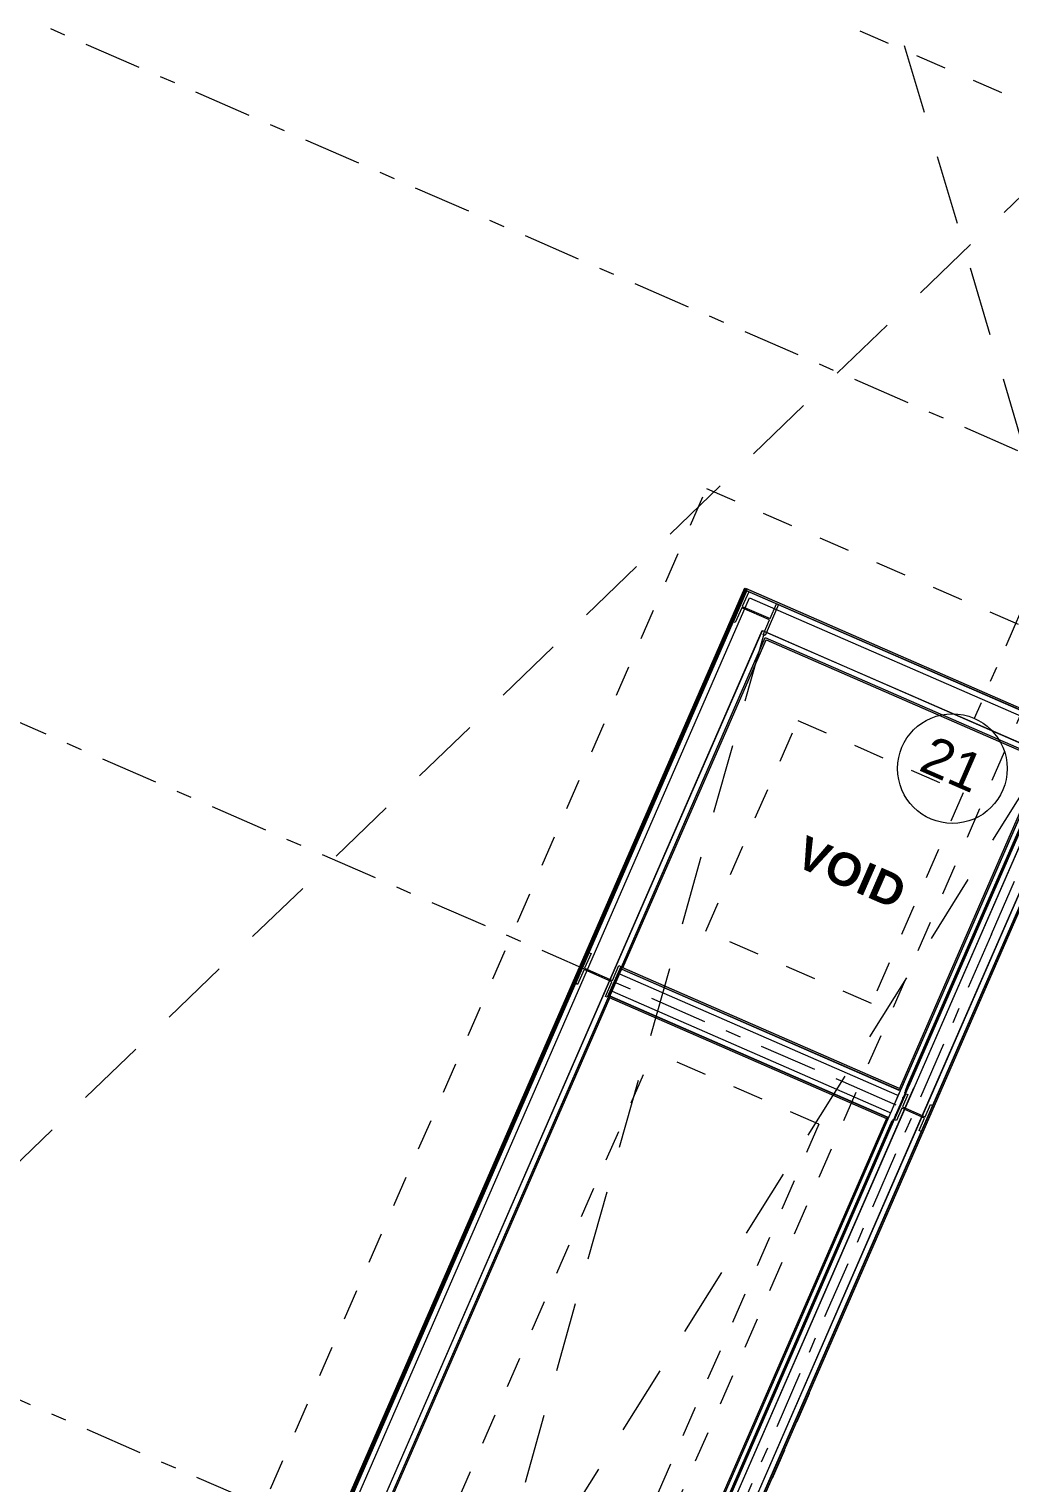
# Model space of a CAD drawing. Header units: millimetres. Extents: x -50172 to 68897, y -80883 to 956680.
# Drawn here: x -39362 to -30409, y -57114 to -43847 of the extents above; entities that cross this region are included whole.
import ezdxf
from ezdxf.enums import TextEntityAlignment as Align

# ---------------------------------------------------------------- set-up
doc = ezdxf.new("R2010")
doc.units = ezdxf.units.MM
doc.header["$MEASUREMENT"] = 0
for name, pattern in [('Dashed', [564.444447, 282.222223, -282.222223]), ('Dotted', [634.99999, 0, -634.99999]), ('Double Dashed', [1093.611073, 529.166651, -211.666656, 141.111112, -211.666656]), ('Long Dashed', [1058.333302, 634.99999, -423.333311])]:
    doc.linetypes.add(name, pattern=pattern)
for name, color, linetype, lineweight in [('0_Pen_No__155', 5, 'Continuous', 35), ('A-25-M_Wall_Ext_Pen_No__1', 7, 'Continuous', 13), ('A-25-M_Wall_Int_Pen_No__1', 7, 'Continuous', 13), ('A-95-MC_Marker_Section_P2.Marker_Pen_No__1', 7, 'Continuous', 13), ('COLUMN.IFC Import_Pen_No__2', 8, 'Continuous', 15), ('New_A-05-M_Gross_Int_Plant_Pen_No__198', 7, 'Continuous', 100), ('New_A-25-M_Wall_Int_Pen_No__1', 7, 'Continuous', 13), ('New_A-95-P_Drawing_Pen_No__1', 7, 'Continuous', 13), ('New_A-95-P_Drawing_Pen_No__191', 7, 'Continuous', 5), ('New_ArchiCAD Zone Stamps_Pen_No__9', 7, 'Continuous', 13)]:
    doc.layers.add(name, color=color, linetype=linetype, lineweight=lineweight)
for name, color, linetype in [('A-25-M_Wall_Ext', 7, 'Continuous'), ('A-25-M_Wall_Int', 7, 'Continuous'), ('A-95-MC_Marker_Section_P2.Marker', 7, 'Continuous'), ('COLUMN.IFC Import', 7, 'Continuous'), ('New_A-05-M_Gross_Int_Plant', 7, 'Continuous'), ('New_A-15-MG_Structural_Grid_Phase_2', 7, 'Continuous'), ('New_A-25-M_Wall_Int', 7, 'Continuous')]:
    doc.layers.add(name, color=color, linetype=linetype)
for name, color, linetype, lineweight, true_color in [('A-25-M_Wall_Ext_Pen_No__107', 7, 'Continuous', 15, 0xa6a6a6), ('A-25-M_Wall_Int_Pen_No__107', 7, 'Continuous', 15, 0xa6a6a6), ('A-25-M_Wall_Int_Pen_No__81', 7, 'Continuous', 20, 0x6a6a6a), ('New_A-15-MG_Structural_Grid_Phase_2_Pen_No__222', 7, 'Continuous', 13, 0x65af33), ('New_A-25-M_Wall_Int_Pen_No__107', 7, 'Continuous', 15, 0xa6a6a6), ('New_A-25-M_Wall_Int_Pen_No__27', 7, 'Continuous', 50, 0x2a2a2a), ('New_A-25-M_Wall_Int_Pen_No__81', 7, 'Continuous', 20, 0x6a6a6a), ('New_A-95-P_Text_1_50_GA_Pen_No__62', 7, 'Continuous', 20, 0xaaaaaa)]:
    doc.layers.add(name, color=color, linetype=linetype, lineweight=lineweight, true_color=true_color)
doc.styles.add('GENERATED_STYLE_1', font='')
doc.styles.add('GENERATED_STYLE_2', font='')
doc.styles.add('GENERATED_STYLE_3', font='')
doc.styles.add('GENERATED_STYLE_4', font='')
doc.styles.get('GENERATED_STYLE_1').set_extended_font_data('Swis721 BT', bold=True)
doc.styles.get('GENERATED_STYLE_2').set_extended_font_data('Arial', bold=True)
doc.styles.get('GENERATED_STYLE_3').set_extended_font_data('Arial')
doc.styles.get('GENERATED_STYLE_4').set_extended_font_data('Swis721 BT')
pattern_1 = [(60, (0, 0), (-43.30127, 25), []), (120, (0, 0), (43.30127, 25), [])]

# ---------------------------------------------------------------- blocks, each defined once
blk = doc.blocks.new('VENTS__3_1', base_point=(-27759, -71242))
at = {"layer": 'New_A-05-M_Gross_Int_Plant_Pen_No__198', "linetype": 'Continuous'}
blk.add_arc((-26646, -43925), 28129, 246.4404, 336.4588, dxfattribs=at)
at = {"layer": 'New_ArchiCAD Zone Stamps_Pen_No__9'}
for tag, height, style, p in [('ROOM_NAME', 200, 'GENERATED_STYLE_2', (-28182, -70863)), ('measuredAreaCode', 175, 'GENERATED_STYLE_3', (-28335, -71208)), ('DUMMY_649', 175, 'GENERATED_STYLE_3', (-28066, -71325)), ('DUMMY_650', 175, 'GENERATED_STYLE_3', (-27638, -71512)), ('DUMMY_651', 117, 'GENERATED_STYLE_3', (-27394, -71605))]:
    blk.add_attdef(tag, text='', height=height, rotation=336.4404, dxfattribs=dict(at, style=style)).set_placement(p, align=Align.TOP_LEFT)
blk = doc.blocks.new('Wall_18_1', base_point=(-37960, -69410))
at = {"layer": 'New_A-25-M_Wall_Int_Pen_No__107', "linetype": 'Continuous'}
for points in [[(-37818, -69084), (-31067, -53602), (-31081, -53596), (-37832, -69078)], [(-31366, -53536), (-31372, -53550), (-31358, -53556), (-31352, -53542)], [(-31352, -53542), (-31328, -53488), (-31342, -53482), (-31366, -53536)], [(-31486, -53811), (-38093, -68963, 0.000662), (-38079, -68970), (-31472, -53817)], [(-31480, -53797), (-31486, -53811), (-31472, -53817), (-31466, -53803)]]:
    blk.add_hatch(color=256, dxfattribs=at).paths.add_polyline_path(points)
at = {"layer": 'New_A-25-M_Wall_Int_Pen_No__107', "linetype": 'Continuous', "lineweight": 0, "true_color": 0x535353}
for points in [[(-31391, -53595), (-31392, -53596), (-31378, -53602), (-31378, -53601)], [(-31372, -53550), (-31372, -53551), (-31358, -53557), (-31358, -53556)], [(-31479, -53797), (-31480, -53797), (-31466, -53803), (-31466, -53803)], [(-31460, -53752), (-31460, -53753), (-31446, -53759), (-31446, -53758)]]:
    blk.add_hatch(color=251, dxfattribs=at).paths.add_polyline_path(points)
at = {"layer": 'New_A-25-M_Wall_Int_Pen_No__81', "linetype": 'Continuous', "lineweight": 0, "true_color": 0x353535}
for points in [[(-38176, -69316), (-31283, -53508), (-31284, -53508), (-38177, -69316)], [(-31358, -53557), (-38091, -68997, 0.000044), (-38090, -68998), (-31357, -53557)], [(-38019, -69384), (-31126, -53577), (-31127, -53576), (-38020, -69384)], [(-37974, -69404), (-31081, -53596), (-31082, -53596), (-37975, -69404)], [(-31357, -53556), (-31328, -53489), (-31328, -53488), (-31358, -53556)], [(-31358, -53556), (-31358, -53557), (-31357, -53557), (-31357, -53556)]]:
    blk.add_hatch(color=250, dxfattribs=at).paths.add_polyline_path(points)
at = {"layer": 'New_A-25-M_Wall_Int_Pen_No__1', "linetype": 'Continuous'}
for p, q in [((-38177, -69316), (-31284, -53508)), ((-38176, -69316), (-31283, -53508)), ((-38090, -68998), (-31357, -53557)), ((-38020, -69384), (-31127, -53576)), ((-38019, -69384), (-31126, -53577)), ((-37975, -69404), (-31082, -53596)), ((-37974, -69404), (-31081, -53596)), ((-31392, -53596), (-31378, -53602)), ((-31391, -53595), (-31378, -53601)), ((-31378, -53601), (-31358, -53557)), ((-31358, -53556), (-31372, -53550)), ((-31372, -53551), (-31358, -53557)), ((-31358, -53556), (-31352, -53542)), ((-31357, -53556), (-31328, -53489)), ((-31357, -53557), (-31357, -53556)), ((-31352, -53542), (-31328, -53488)), ((-31446, -53758), (-31378, -53602)), ((-38079, -68970), (-31472, -53817)), ((-31480, -53797), (-31466, -53803)), ((-31479, -53797), (-31466, -53803)), ((-31472, -53817), (-31466, -53803)), ((-31466, -53803), (-31446, -53759)), ((-31460, -53752), (-31446, -53758)), ((-31460, -53753), (-31446, -53759))]:
    blk.add_line(p, q, dxfattribs=at)
at = {"layer": 'New_A-25-M_Wall_Int_Pen_No__1', "linetype": 'Continuous', "flags": 128}
for points in [[(-31342, -53482), (-31366, -53536)], [(-37818, -69084), (-31067, -53602)], [(-31486, -53811), (-38093, -68963)]]:
    blk.add_lwpolyline(points, dxfattribs=at)
blk = doc.blocks.new('Wall_55_1', base_point=(-31151, -53794))
at = {"layer": 'New_A-25-M_Wall_Int_Pen_No__107', "linetype": 'Continuous', "lineweight": 0, "true_color": 0x535353}
for points in [[(-33973, -52470), (-31442, -53574), (-31442, -53573), (-33972, -52470)], [(-33953, -52426), (-31423, -53529), (-31422, -53528), (-33953, -52425)], [(-34041, -52627), (-31511, -53731), (-31510, -53730), (-34041, -52626)], [(-34060, -52672), (-31530, -53776), (-31530, -53775), (-34060, -52671)]]:
    blk.add_hatch(color=251, dxfattribs=at).paths.add_polyline_path(points)
at = {"layer": 'New_A-25-M_Wall_Int_Pen_No__107', "linetype": 'Continuous'}
for points in [[(-33953, -52425), (-31422, -53528), (-31416, -53514), (-33947, -52411)], [(-34066, -52686), (-31536, -53789), (-31530, -53776), (-34060, -52672)]]:
    blk.add_hatch(color=256, dxfattribs=at).paths.add_polyline_path(points)
at = {"layer": 'New_A-25-M_Wall_Int_Pen_No__1', "linetype": 'Continuous'}
for p, q in [((-33973, -52470), (-31442, -53574)), ((-33972, -52470), (-31442, -53573)), ((-33953, -52425), (-31422, -53528)), ((-33953, -52426), (-31423, -53529)), ((-34041, -52626), (-31510, -53730)), ((-34041, -52627), (-31511, -53731)), ((-34060, -52671), (-31530, -53775)), ((-34060, -52672), (-31530, -53776))]:
    blk.add_line(p, q, dxfattribs=at)
at = {"layer": 'New_A-25-M_Wall_Int_Pen_No__1', "linetype": 'Continuous', "flags": 128}
for points in [[(-33947, -52411), (-34066, -52686)], [(-31416, -53514), (-33947, -52411)], [(-34066, -52686), (-31536, -53789)]]:
    blk.add_lwpolyline(points, dxfattribs=at)
blk = doc.blocks.new('Wall_118_1', base_point=(-32820, -48952))
at = {"layer": 'New_A-25-M_Wall_Int_Pen_No__81', "linetype": 'Continuous', "lineweight": 0, "true_color": 0x353535}
blk.add_hatch(color=250, dxfattribs=at).paths.add_polyline_path([(-32820, -48952), (-38863, -62811), (-38862, -62812), (-32819, -48952)])
at = {"layer": 'New_A-25-M_Wall_Int_Pen_No__27', "linetype": 'Continuous', "flags": 128}
for points in [[(-32820, -48952), (-38863, -62811)], [(-38862, -62812), (-32819, -48952)], [(-32819, -48952), (-32820, -48952)]]:
    blk.add_lwpolyline(points, dxfattribs=at)
blk = doc.blocks.new('Wall_122_1', base_point=(-32635, -49420))
at = {"layer": 'A-25-M_Wall_Int_Pen_No__107', "linetype": 'Continuous'}
for points in [[(-32811, -48972), (-29924, -50231), (-29918, -50217), (-32819, -48953)], [(-32635, -49420), (-30060, -50543), (-30054, -50529), (-32643, -49400)]]:
    blk.add_hatch(color=256, dxfattribs=at).paths.add_polyline_path(points)
at = {"layer": 'A-25-M_Wall_Int_Pen_No__81', "linetype": 'Continuous', "lineweight": 0, "true_color": 0x353535}
for points in [[(-32810, -48974), (-29925, -50232), (-29924, -50231), (-32811, -48972)], [(-32785, -49038), (-29944, -50277), (-29944, -50276), (-32786, -49037)], [(-32668, -49336), (-30035, -50484), (-30034, -50483), (-32669, -49334)], [(-32643, -49400), (-30054, -50529), (-30054, -50528), (-32643, -49399)]]:
    blk.add_hatch(color=250, dxfattribs=at).paths.add_polyline_path(points)
at = {"layer": 'A-25-M_Wall_Int_Pen_No__1', "linetype": 'Continuous'}
for p, q in [((-32811, -48972), (-29924, -50231)), ((-32810, -48974), (-29925, -50232)), ((-32786, -49037), (-29944, -50276)), ((-32785, -49038), (-29944, -50277)), ((-32669, -49334), (-30034, -50483)), ((-32668, -49336), (-30035, -50484)), ((-32643, -49399), (-30054, -50528)), ((-32643, -49400), (-30054, -50529))]:
    blk.add_line(p, q, dxfattribs=at)
at = {"layer": 'A-25-M_Wall_Int_Pen_No__1', "linetype": 'Continuous', "flags": 128}
for points in [[(-29918, -50217), (-32819, -48953)], [(-32635, -49420), (-30060, -50543)], [(-30060, -50543), (-29918, -50217)]]:
    blk.add_lwpolyline(points, dxfattribs=at)
blk = doc.blocks.new('Wall_198_1', base_point=(-38295, -69817))
at = {"layer": 'A-25-M_Wall_Ext_Pen_No__107', "linetype": 'Continuous', "lineweight": 0, "true_color": 0x535353}
for points in [[(-38161, -69524, 0.417286), (-921, -54883), (-923, -54882, -0.417285), (-38160, -69522)], [(-38224, -69662, 0.417299), (-781, -54943), (-783, -54942, -0.417299), (-38223, -69660)]]:
    blk.add_hatch(color=251, dxfattribs=at).paths.add_polyline_path(points)
at = {"layer": 'A-25-M_Wall_Ext_Pen_No__107', "linetype": 'Continuous'}
h = blk.add_hatch(dxfattribs=at)
h.set_pattern_fill('Plaster_0001', color=256, style=0, pattern_type=2)
h.set_pattern_definition([(201.458, (0, 0), (-63.3617, 161.19955), [0, -100]), (201.458, (-14.85, -98.89), (-63.3617, 161.19955), [0, -100])])
h.paths.add_polyline_path([(-38160, -69522, 0.417285), (-923, -54882), (-937, -54876, -0.417284), (-38154, -69508)])
blk.add_hatch(color=256, dxfattribs=at).paths.add_polyline_path([(-38295, -69817, 0.417314), (-625, -55010), (-650, -55000, -0.417312), (-38283, -69792)])
h = blk.add_hatch(dxfattribs=at)
h.set_pattern_fill('Batt_Insulation_0001', color=256, style=0, pattern_type=2)
h.set_pattern_definition(pattern_1)
h.paths.add_polyline_path([(-38283, -69792, 0.417312), (-650, -55000), (-673, -54990, -0.41731), (-38273, -69770)])
h = blk.add_hatch(dxfattribs=at)
h.set_pattern_fill('Batt_Insulation_0001', color=256, style=0, pattern_type=2)
h.set_pattern_definition(pattern_1)
h.paths.add_polyline_path([(-38273, -69770, 0.41731), (-673, -54990), (-765, -54950, -0.417301), (-38232, -69679)])
h = blk.add_hatch(dxfattribs=at)
h.set_pattern_fill('Plywood_0001', color=256, style=0, pattern_type=2)
h.set_pattern_definition([(0, (0, 0), (0, 200), [])])
h.paths.add_polyline_path([(-38232, -69679, 0.417301), (-765, -54950), (-781, -54943, -0.417299), (-38224, -69662)])
at = {"layer": 'A-25-M_Wall_Ext_Pen_No__1', "linetype": 'Continuous'}
for radius, start, end in [(28148, 246.1625, 336.7628), (28146, 246.1625, 336.7628), (28131, 246.1629, 336.7629), (28470, 246.1551, 336.7609), (28443, 246.1557, 336.7611), (28418, 246.1562, 336.7612), (28318, 246.1585, 336.7618), (28300, 246.159, 336.7619), (28298, 246.159, 336.7619)]:
    blk.add_arc((-26785, -43777), radius, start, end, dxfattribs=at)
blk = doc.blocks.new('Wall_222_1', base_point=(-37818, -69084))
at = {"layer": 'A-25-M_Wall_Int_Pen_No__107', "linetype": 'Continuous'}
for points in [[(-31402, -53520), (-30042, -50400), (-30056, -50394), (-31416, -53514)], [(-29893, -50871), (-37832, -69078), (-37818, -69084), (-29877, -50874)], [(-31416, -53514), (-31422, -53528), (-31408, -53534), (-31402, -53520)], [(-31536, -53789), (-38143, -68942), (-38130, -68948), (-31522, -53795)], [(-31530, -53776), (-31536, -53789), (-31522, -53795), (-31516, -53782)]]:
    blk.add_hatch(color=256, dxfattribs=at).paths.add_polyline_path(points)
at = {"layer": 'A-25-M_Wall_Int_Pen_No__81', "linetype": 'Continuous', "lineweight": 0, "true_color": 0x353535}
for points in [[(-31408, -53534), (-30041, -50401), (-30042, -50400), (-31408, -53534)], [(-38084, -68968), (-29996, -50420), (-29997, -50420), (-38085, -68967)], [(-37877, -69058), (-29789, -50511), (-29790, -50510), (-37878, -69058)], [(-29881, -50843), (-37833, -69077), (-37832, -69078), (-29880, -50843)], [(-31409, -53535), (-38130, -68948), (-38129, -68948), (-31408, -53535)], [(-31408, -53534), (-31409, -53535), (-31408, -53535), (-31408, -53534)]]:
    blk.add_hatch(color=250, dxfattribs=at).paths.add_polyline_path(points)
at = {"layer": 'New_A-25-M_Wall_Int_Pen_No__107', "linetype": 'Continuous', "lineweight": 0, "true_color": 0x535353}
for points in [[(-31442, -53573), (-31442, -53574), (-31428, -53580), (-31428, -53579)], [(-31422, -53528), (-31423, -53529), (-31409, -53535), (-31408, -53534)], [(-31510, -53730), (-31511, -53731), (-31497, -53737), (-31496, -53736)], [(-31530, -53775), (-31530, -53776), (-31516, -53782), (-31516, -53781)]]:
    blk.add_hatch(color=251, dxfattribs=at).paths.add_polyline_path(points)
at = {"layer": 'A-25-M_Wall_Int_Pen_No__1', "linetype": 'Continuous'}
for p, q in [((-31408, -53534), (-30041, -50401)), ((-31402, -53520), (-30042, -50400)), ((-38085, -68967), (-29997, -50420)), ((-38084, -68968), (-29996, -50420)), ((-37878, -69058), (-29790, -50510)), ((-37877, -69058), (-29789, -50511)), ((-37833, -69077), (-29745, -50530)), ((-37832, -69078), (-29880, -50843)), ((-38129, -68948), (-31408, -53535)), ((-31496, -53736), (-31428, -53580)), ((-31428, -53579), (-31409, -53535)), ((-31408, -53534), (-31402, -53520)), ((-31408, -53535), (-31408, -53534)), ((-38130, -68948), (-31522, -53795)), ((-31522, -53795), (-31516, -53782)), ((-31516, -53781), (-31497, -53737))]:
    blk.add_line(p, q, dxfattribs=at)
at = {"layer": 'A-25-M_Wall_Int_Pen_No__1', "linetype": 'Continuous', "flags": 128}
for points in [[(-30056, -50394), (-31416, -53514)], [(-37818, -69084), (-29877, -50874)], [(-31536, -53789), (-38143, -68942)]]:
    blk.add_lwpolyline(points, dxfattribs=at)
at = {"layer": 'New_A-25-M_Wall_Int_Pen_No__1', "linetype": 'Continuous'}
for p, q in [((-31442, -53573), (-31428, -53579)), ((-31442, -53574), (-31428, -53580)), ((-31423, -53529), (-31409, -53535)), ((-31408, -53534), (-31422, -53528)), ((-31511, -53731), (-31497, -53737)), ((-31510, -53730), (-31496, -53736)), ((-31530, -53775), (-31516, -53781)), ((-31530, -53776), (-31516, -53782))]:
    blk.add_line(p, q, dxfattribs=at)
blk = doc.blocks.new('Wall_228_1', base_point=(-32635, -49420))
at = {"layer": 'A-25-M_Wall_Int_Pen_No__107', "linetype": 'Continuous'}
for points in [[(-38684, -62442), (-32811, -48972), (-32819, -48953), (-38698, -62436)], [(-33941, -52414), (-32635, -49420), (-32643, -49400), (-33954, -52408)], [(-33954, -52408), (-33960, -52421), (-33947, -52427), (-33941, -52414)], [(-34068, -52669), (-34074, -52683), (-34060, -52689), (-34054, -52675)], [(-34074, -52683), (-38546, -62939), (-38533, -62945), (-34060, -52689)]]:
    blk.add_hatch(color=256, dxfattribs=at).paths.add_polyline_path(points)
at = {"layer": 'A-25-M_Wall_Int_Pen_No__81', "linetype": 'Continuous', "lineweight": 0, "true_color": 0x353535}
for points in [[(-38798, -62829), (-32785, -49038), (-32786, -49037), (-38799, -62828)], [(-38696, -62470), (-32810, -48974), (-32811, -48972), (-38696, -62470)], [(-38591, -62919), (-32668, -49336), (-32669, -49334), (-38592, -62919)], [(-34068, -52668), (-32643, -49400), (-32643, -49399), (-34069, -52667)], [(-34069, -52668), (-38547, -62938), (-38546, -62939), (-34068, -52669)], [(-34069, -52667), (-34069, -52668), (-34068, -52669), (-34068, -52668)]]:
    blk.add_hatch(color=250, dxfattribs=at).paths.add_polyline_path(points)
at = {"layer": 'New_A-25-M_Wall_Int_Pen_No__107', "linetype": 'Continuous', "lineweight": 0, "true_color": 0x535353}
for points in [[(-33980, -52466), (-33980, -52467), (-33967, -52473), (-33966, -52472)], [(-33960, -52421), (-33961, -52422), (-33947, -52428), (-33947, -52427)], [(-34068, -52668), (-34068, -52669), (-34054, -52675), (-34054, -52674)], [(-34048, -52623), (-34049, -52624), (-34035, -52630), (-34034, -52629)]]:
    blk.add_hatch(color=251, dxfattribs=at).paths.add_polyline_path(points)
at = {"layer": 'A-25-M_Wall_Int_Pen_No__1', "linetype": 'Continuous'}
for p, q in [((-38799, -62828), (-32786, -49037)), ((-38798, -62829), (-32785, -49038)), ((-38696, -62470), (-32810, -48974)), ((-38684, -62442), (-32811, -48972)), ((-38592, -62919), (-32669, -49334)), ((-38591, -62919), (-32668, -49336)), ((-38547, -62938), (-32643, -49399)), ((-34068, -52668), (-32643, -49400)), ((-38546, -62939), (-34068, -52669))]:
    blk.add_line(p, q, dxfattribs=at)
at = {"layer": 'A-25-M_Wall_Int_Pen_No__1', "linetype": 'Continuous', "flags": 128}
for points in [[(-32819, -48953), (-38698, -62436)], [(-33941, -52414), (-32635, -49420)], [(-38533, -62945), (-34060, -52689)]]:
    blk.add_lwpolyline(points, dxfattribs=at)
at = {"layer": 'New_A-25-M_Wall_Int_Pen_No__1', "linetype": 'Continuous'}
for p, q in [((-33966, -52472), (-33980, -52466)), ((-33967, -52473), (-33980, -52467)), ((-33947, -52428), (-33961, -52422)), ((-33947, -52427), (-33960, -52421)), ((-34054, -52674), (-34068, -52668)), ((-34068, -52669), (-34054, -52675)), ((-34035, -52630), (-34049, -52624)), ((-34034, -52629), (-34048, -52623))]:
    blk.add_line(p, q, dxfattribs=at)
blk = doc.blocks.new('Wall_229_1', base_point=(-31067, -53602))
at = {"layer": 'New_A-25-M_Wall_Int_Pen_No__107', "linetype": 'Continuous'}
for points in [[(-31328, -53488), (-30021, -50490), (-30035, -50484), (-31342, -53482)], [(-31067, -53602), (-29760, -50604), (-29774, -50598), (-31081, -53596)]]:
    blk.add_hatch(color=256, dxfattribs=at).paths.add_polyline_path(points)
at = {"layer": 'New_A-25-M_Wall_Int_Pen_No__81', "linetype": 'Continuous', "lineweight": 0, "true_color": 0x353535}
for points in [[(-31328, -53489), (-30020, -50490), (-30021, -50490), (-31328, -53488)], [(-31283, -53508), (-29975, -50510), (-29976, -50510), (-31284, -53508)], [(-31126, -53577), (-29818, -50578), (-29819, -50578), (-31127, -53576)], [(-31081, -53596), (-29774, -50598), (-29774, -50597), (-31082, -53596)]]:
    blk.add_hatch(color=250, dxfattribs=at).paths.add_polyline_path(points)
at = {"layer": 'New_A-25-M_Wall_Int_Pen_No__1', "linetype": 'Continuous'}
for p, q in [((-31328, -53489), (-30020, -50490)), ((-31328, -53488), (-30021, -50490)), ((-31284, -53508), (-29976, -50510)), ((-31283, -53508), (-29975, -50510)), ((-31127, -53576), (-29819, -50578)), ((-31126, -53577), (-29818, -50578)), ((-31082, -53596), (-29774, -50597)), ((-31081, -53596), (-29774, -50598))]:
    blk.add_line(p, q, dxfattribs=at)
at = {"layer": 'New_A-25-M_Wall_Int_Pen_No__1', "linetype": 'Continuous', "flags": 128}
for points in [[(-30035, -50484), (-31342, -53482)], [(-30021, -50490), (-30035, -50484)], [(-30020, -50490), (-30021, -50490)], [(-29976, -50510), (-30020, -50490)], [(-29975, -50510), (-29976, -50510)], [(-29819, -50578), (-29975, -50510)], [(-31067, -53602), (-29760, -50604)], [(-29818, -50578), (-29819, -50578)], [(-29774, -50597), (-29818, -50578)], [(-29774, -50598), (-29774, -50597)], [(-29760, -50604), (-29774, -50598)]]:
    blk.add_lwpolyline(points, dxfattribs=at)
blk = doc.blocks.new('Standard grid marker_2')
at = {"layer": 'New_A-15-MG_Structural_Grid_Phase_2_Pen_No__222', "linetype": 'Double Dashed'}
for p, q in [((705, 0), (0, 0)), ((705, 0), (13419, 0)), ((13419, 0), (14124, 0))]:
    blk.add_line(p, q, dxfattribs=at)
at = {"layer": 'New_A-15-MG_Structural_Grid_Phase_2_Pen_No__222', "linetype": 'Continuous'}
blk.add_circle((-500, 0), 500, dxfattribs=at)
at = {"layer": 'New_A-15-MG_Structural_Grid_Phase_2_Pen_No__222', "linetype": 'Double Dashed'}
blk.add_point((705, 0), dxfattribs=at)
blk.add_point((705, 0), dxfattribs=at)
at = {"layer": 'New_A-15-MG_Structural_Grid_Phase_2_Pen_No__222', "style": 'GENERATED_STYLE_4'}
blk.add_attdef('AC_MarkerText_1', text='', height=350, rotation=359.9999, dxfattribs=at).set_placement((-500, 43), align=Align.MIDDLE_CENTER)
blk = doc.blocks.new('Standard grid marker_3')
at = {"layer": 'New_A-15-MG_Structural_Grid_Phase_2_Pen_No__222', "linetype": 'Double Dashed'}
for p, q in [((705, 0), (0, 0)), ((705, 0), (14640, 0)), ((14640, 0), (15346, 0))]:
    blk.add_line(p, q, dxfattribs=at)
at = {"layer": 'New_A-15-MG_Structural_Grid_Phase_2_Pen_No__222', "linetype": 'Continuous'}
blk.add_circle((-500, 0), 500, dxfattribs=at)
at = {"layer": 'New_A-15-MG_Structural_Grid_Phase_2_Pen_No__222', "linetype": 'Double Dashed'}
blk.add_point((705, 0), dxfattribs=at)
blk.add_point((705, 0), dxfattribs=at)
at = {"layer": 'New_A-15-MG_Structural_Grid_Phase_2_Pen_No__222', "style": 'GENERATED_STYLE_4'}
blk.add_attdef('AC_MarkerText_1', text='', height=350, rotation=360, dxfattribs=at).set_placement((-500, 43), align=Align.MIDDLE_CENTER)
blk = doc.blocks.new('Standard grid marker_4')
at = {"layer": 'New_A-15-MG_Structural_Grid_Phase_2_Pen_No__222', "linetype": 'Double Dashed'}
blk.add_line((705, 0), (20649, 0), dxfattribs=at)
at = {"layer": 'New_A-15-MG_Structural_Grid_Phase_2_Pen_No__222', "style": 'GENERATED_STYLE_4'}
blk.add_attdef('AC_MarkerText_1', text='', height=350, rotation=360, dxfattribs=at).set_placement((-500, 34), align=Align.MIDDLE_CENTER)
blk = doc.blocks.new('Standard grid marker_7')
at = {"layer": 'New_A-15-MG_Structural_Grid_Phase_2_Pen_No__222', "linetype": 'Double Dashed'}
for q in [(19508, 0), (0, 0)]:
    blk.add_line((2591, 0), q, dxfattribs=at)
blk.add_point((2591, 0), dxfattribs=at)
blk.add_point((2591, 0), dxfattribs=at)
at = {"layer": 'New_A-15-MG_Structural_Grid_Phase_2_Pen_No__222', "style": 'GENERATED_STYLE_4'}
for tag, p in [('AC_MarkerText_1_0', (-500, 43)), ('AC_MarkerText_1_1', (22599, 43))]:
    blk.add_attdef(tag, text='', height=350, rotation=90, dxfattribs=at).set_placement(p, align=Align.MIDDLE_CENTER)
blk = doc.blocks.new('Standard grid marker_22')
at = {"layer": 'New_A-15-MG_Structural_Grid_Phase_2_Pen_No__222', "linetype": 'Double Dashed'}
blk.add_arc((0, 0), 31507, 0, 43.0295, dxfattribs=at)
blk = doc.blocks.new('Standard grid marker_24')
at = {"layer": 'New_A-15-MG_Structural_Grid_Phase_2_Pen_No__222', "linetype": 'Double Dashed'}
blk.add_arc((0, 0), 27978, 0, 90.636, dxfattribs=at)
at = {"layer": 'New_A-15-MG_Structural_Grid_Phase_2_Pen_No__222', "style": 'GENERATED_STYLE_4'}
blk.add_attdef('AC_MarkerText_1', text='', height=350, rotation=90.3066, dxfattribs=at).set_placement((-1326, 28008), align=Align.MIDDLE_CENTER)
blk = doc.blocks.new('Column 22')
at = {"layer": 'COLUMN.IFC Import_Pen_No__2', "linetype": 'Continuous'}
for p, q in [((-153.7, 157.25), (153.7, 157.25)), ((-153.7, 138.55), (-153.7, 157.25)), ((-6, 138.55), (-153.7, 138.55)), ((-6, -138.55), (-6, 138.55)), ((6, 138.55), (6, -138.55)), ((153.7, 138.55), (6, 138.55)), ((153.7, 157.25), (153.7, 138.55)), ((-153.7, -138.55), (-6, -138.55)), ((-153.7, -157.25), (-153.7, -138.55)), ((153.7, -157.25), (-153.7, -157.25)), ((6, -138.55), (153.7, -138.55)), ((153.7, -138.55), (153.7, -157.25))]:
    blk.add_line(p, q, dxfattribs=at)
blk = doc.blocks.new('Column 18')
at = {"layer": 'COLUMN.IFC Import_Pen_No__2', "linetype": 'Continuous'}
for p, q in [((-129.4, 133.35), (129.4, 133.35)), ((-129.4, 112.85), (-129.4, 133.35)), ((129.4, 133.35), (129.4, 112.85)), ((-6.4, 112.85), (-129.4, 112.85)), ((-6.4, -112.85), (-6.4, 112.85)), ((6.4, 112.85), (6.4, -112.85)), ((129.4, 112.85), (6.4, 112.85)), ((-129.4, -112.85), (-6.4, -112.85)), ((-129.4, -133.35), (-129.4, -112.85)), ((6.4, -112.85), (129.4, -112.85)), ((129.4, -112.85), (129.4, -133.35)), ((129.4, -133.35), (-129.4, -133.35))]:
    blk.add_line(p, q, dxfattribs=at)
blk = doc.blocks.new('Standard grid marker_36')
at = {"layer": 'New_A-15-MG_Structural_Grid_Phase_2_Pen_No__222', "linetype": 'Double Dashed'}
blk.add_line((18746, 0), (0, 0), dxfattribs=at)
at = {"layer": 'New_A-15-MG_Structural_Grid_Phase_2_Pen_No__222', "linetype": 'Continuous'}
blk.add_circle((-500, 0), 500, dxfattribs=at)
at = {"layer": 'New_A-15-MG_Structural_Grid_Phase_2_Pen_No__222', "style": 'GENERATED_STYLE_4'}
for tag, p in [('AC_MarkerText_1_0', (-500, 41)), ('AC_MarkerText_1_1', (58742, 41))]:
    blk.add_attdef(tag, text='', height=350, rotation=270, dxfattribs=at).set_placement(p, align=Align.MIDDLE_CENTER)
blk = doc.blocks.new('Cutting Plane_5_1', base_point=(10470, -62287))
at = {"layer": 'A-95-MC_Marker_Section_P2.Marker_Pen_No__1', "linetype": 'Dashed'}
blk.add_line((3665, -59319), (-44301, -38404), dxfattribs=at)
blk = doc.blocks.new('Cutting Plane_6_1', base_point=(-15692, -10946))
at = {"layer": 'A-95-MC_Marker_Section_P2.Marker_Pen_No__1', "linetype": 'Dashed'}
blk.add_line((-20308, -27164), (-38549, -68998), dxfattribs=at)

msp = doc.modelspace()

# ---------------------------------------------------------------- linework, layer by layer
at = {"layer": '0_Pen_No__155', "linetype": 'Dotted', "flags": 128}
msp.add_lwpolyline([(-45017, -59963.7), (-45039.2, -59533.2, -0.0328927), (-44983.5, -54152.5, -0.1899804), (-34811.1, -32930.7)], format="xyb", dxfattribs=at)
at = {"layer": '0_Pen_No__155', "linetype": 'Continuous', "flags": 128}
msp.add_lwpolyline([(-43976.8, -60134.8), (-44010.7, -59478.2, -0.0329201), (-43956.3, -54228.5, -0.1900003), (-34110.3, -33685.5)], format="xyb", dxfattribs=at)
at = {"layer": 'New_A-95-P_Drawing_Pen_No__1', "linetype": 'Long Dashed'}
for p, q in [((-29685, -49681.3), (-34395.2, -33799.6)), ((-44942.9, -59472.2), (-23182.6, -38505.5)), ((-32655.8, -49367.7), (-38314.7, -69471.9)), ((-40686, -67387.7), (-29924.8, -50231.3))]:
    msp.add_line(p, q, dxfattribs=at)
at = {"layer": 'New_A-95-P_Drawing_Pen_No__1', "linetype": 'Dashed'}
for p, q in [((-33184, -52080.2), (-32345.6, -50157.5)), ((-32345.6, -50157.5), (-30834.5, -50816.4)), ((-30834.5, -50816.4), (-31672.9, -52739.1)), ((-31672.9, -52739.1), (-33184, -52080.2)), ((-38153.9, -63477.6), (-33663.7, -53180.2)), ((-32152.6, -53839.1), (-33663.7, -53180.2)), ((-32152.6, -53839.1), (-38573.8, -68564.9)), ((-32241.1, -56297.9), (-34472.2, -61414.6))]:
    msp.add_line(p, q, dxfattribs=at)
msp.add_arc((-13056.7, -56361), 31421, 133.35579, 173.17026, dxfattribs=at)
at = {"layer": 'New_A-95-P_Drawing_Pen_No__191', "linetype": 'Dashed'}
for p, q in [((-39190, -61826.1), (-33177.8, -48038.2)), ((-33177.8, -48038.2), (-29382.5, -49693.2))]:
    msp.add_line(p, q, dxfattribs=at)

# ---------------------------------------------------------------- block references
at = {"layer": 'A-25-M_Wall_Ext', "color": 250, "lineweight": 50, "true_color": 0x2a2a2a}
msp.add_blockref('Wall_198_1', (-38294.6, -69816.9), dxfattribs=at)
at = {"layer": 'A-25-M_Wall_Int', "color": 250, "lineweight": 50, "true_color": 0x2a2a2a}
for name, p in [('Wall_228_1', (-32635.2, -49419.9)), ('Wall_122_1', (-32635.2, -49419.9)), ('Wall_222_1', (-37818, -69083.5))]:
    msp.add_blockref(name, p, dxfattribs=at)
at = {"layer": 'A-95-MC_Marker_Section_P2.Marker'}
for name, p in [('Cutting Plane_6_1', (-15692.4, -10945.9)), ('Cutting Plane_5_1', (10470.5, -62286.8))]:
    msp.add_blockref(name, p, dxfattribs=at)
at = {"layer": 'COLUMN.IFC Import', "linetype": 'Continuous', "zscale": 1000, "rotation": 66.44041158398767}
for name, p in [('Column 22', (-32726.8, -49177.4)), ('Column 22', (-34166.5, -52479.1)), ('Column 18', (-31288.7, -53734))]:
    msp.add_blockref(name, p, dxfattribs=at)
at = {"layer": 'New_A-05-M_Gross_Int_Plant', "linetype": 'Continuous'}
msp.add_blockref('VENTS__3_1', (-27758.6, -71241.6), dxfattribs=at)
at = {"layer": 'New_A-15-MG_Structural_Grid_Phase_2', "color": 8, "linetype": 'Continuous', "lineweight": 15}
ref = msp.add_blockref('Standard grid marker_36', (-30734.1, -50137), dxfattribs=dict(at, zscale=1000, rotation=66.44041158399293))
ref.add_attrib('AC_MarkerText_1', '21', dxfattribs={"layer": 'New_A-15-MG_Structural_Grid_Phase_2_Pen_No__222', "color": 85, "true_color": 0x65af33, "height": 350, "rotation": 336.44041, "style": 'GENERATED_STYLE_4'}).set_placement((-30934, -50554.2), align=Align.MIDDLE_CENTER)
at = {"layer": 'New_A-15-MG_Structural_Grid_Phase_2', "color": 8, "linetype": 'Continuous', "lineweight": 15, "zscale": 1000}
for name, p, rotation in [('Standard grid marker_22', (-12978.9, -56444.6), 132.8760517734848), ('Standard grid marker_4', (-43500.2, -41953.1), 336.440411583993), ('Standard grid marker_24', (-26783.5, -43781.2), 246.1337837427074), ('Standard grid marker_7', (-29541.9, -49731.7), 246.4404115839914)]:
    msp.add_blockref(name, p, dxfattribs=dict(at, rotation=rotation))
at = {"layer": 'New_A-15-MG_Structural_Grid_Phase_2', "color": 8, "linetype": 'Continuous', "lineweight": 15}
ref = msp.add_blockref('Standard grid marker_3', (-45353.6, -47600.5), dxfattribs=dict(at, zscale=1000, rotation=336.440411583993))
ref.add_attrib('AC_MarkerText_1', 'R', dxfattribs={"layer": 'New_A-15-MG_Structural_Grid_Phase_2_Pen_No__222', "color": 85, "true_color": 0x65af33, "height": 350, "rotation": 336.44041, "style": 'GENERATED_STYLE_4'}).set_placement((-45811.9, -47357.3), align=Align.MIDDLE_CENTER)
ref = msp.add_blockref('Standard grid marker_2', (-46498.1, -53282.6), dxfattribs=dict(at, zscale=1000, rotation=336.440536925842))
ref.add_attrib('AC_MarkerText_1', 'S', dxfattribs={"layer": 'New_A-15-MG_Structural_Grid_Phase_2_Pen_No__222', "color": 85, "true_color": 0x65af33, "height": 350, "rotation": 336.44041, "style": 'GENERATED_STYLE_4'}).set_placement((-46956.4, -53040.1), align=Align.MIDDLE_CENTER)
at = {"layer": 'New_A-25-M_Wall_Int', "color": 250, "lineweight": 50, "true_color": 0x2a2a2a}
for name, p in [('Wall_118_1', (-32819.6, -48952)), ('Wall_229_1', (-31067.2, -53602.2)), ('Wall_55_1', (-31150.7, -53793.7)), ('Wall_18_1', (-37960.4, -69409.9))]:
    msp.add_blockref(name, p, dxfattribs=at)

# ---------------------------------------------------------------- texts
at = {"layer": 'New_A-95-P_Text_1_50_GA_Pen_No__62', "linetype": 'Continuous', "insert": (-31857.3, -51544.3), "char_height": 300, "width": 3220.543, "attachment_point": 5, "rotation": 336.44041, "style": 'GENERATED_STYLE_1'}
msp.add_mtext('\\A1;{\\fSwis721 BT|b1|i0|c0|p34;VOID\\P\\fSwis721 BT|b1|i0|c0|p34;}', dxfattribs=at)

doc.saveas('drawing.dxf')
